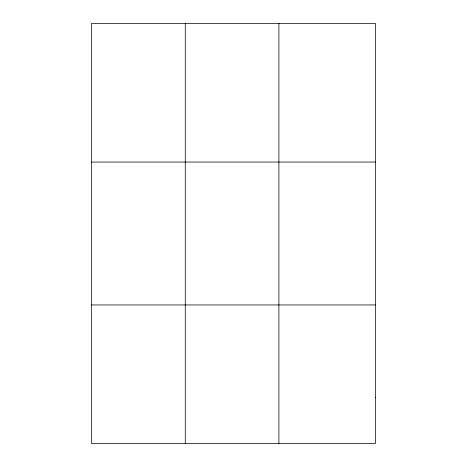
<?xml version="1.0" encoding="UTF-8"?>
<svg xmlns="http://www.w3.org/2000/svg" width="467" height="467" viewBox="0 0 467 467"><rect width="100%" height="100%" fill="white"/><g stroke="black" fill="none" stroke-linecap="round" stroke-linejoin="round"><path stroke-width="0.7" d="M185.271 443.65L185.271 23.35M278.892 443.65L278.892 23.35M91.643 162.049L375.357 162.049M91.643 304.951L375.357 304.951M375.357 397.417L375.357 443.65L91.643 443.65L91.643 23.35L375.357 23.35L375.357 397.417"/></g></svg>
